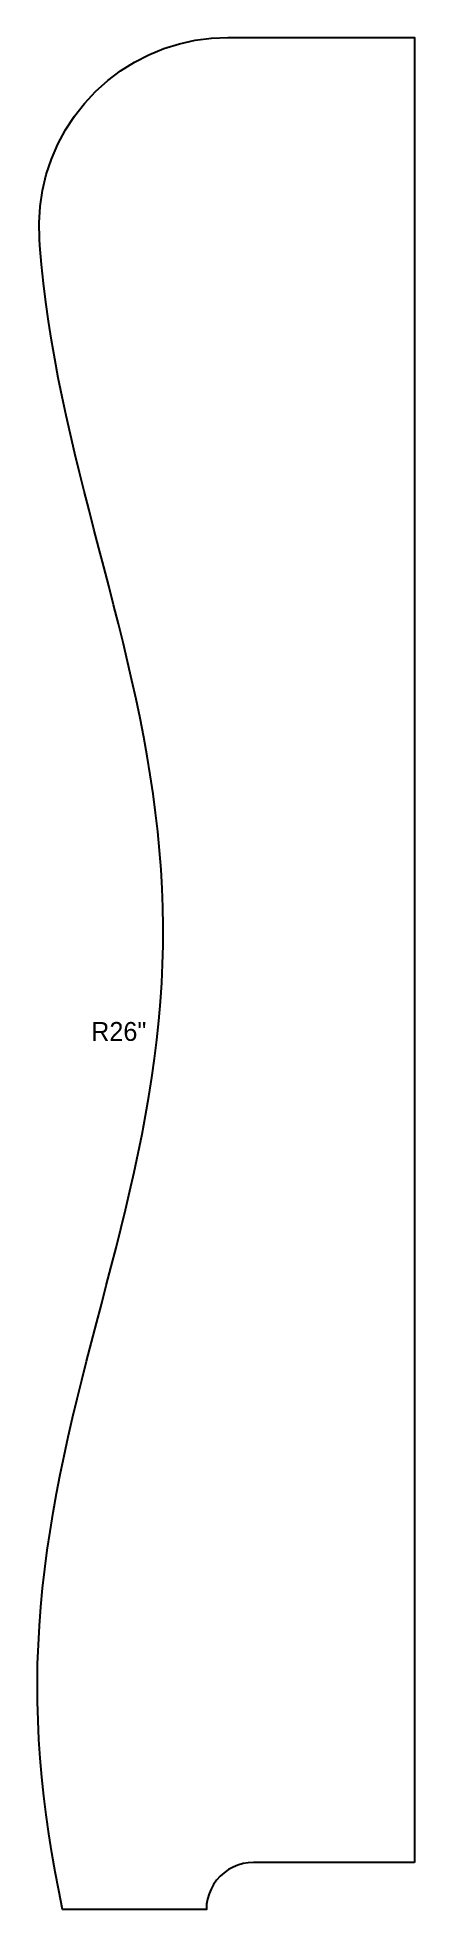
# Model space of a CAD drawing. Header units: inches. Extents: x 42 to 48, y -0.8 to 29.
import ezdxf
from ezdxf.enums import TextEntityAlignment as Align

# ---------------------------------------------------------------- set-up
doc = ezdxf.new("R2010")
doc.units = ezdxf.units.IN

msp = doc.modelspace()

# ---------------------------------------------------------------- linework, layer by layer
at = {"layer": 'OUTLINE'}
msp.add_lwpolyline([(48, 0), (45.438, 0), (45.438, 0), (45.354, -0.005), (45.271, -0.019), (45.19, -0.042), (45.112, -0.074), (45.038, -0.115), (44.97, -0.164), (44.907, -0.22), (44.851, -0.282), (44.802, -0.351), (44.762, -0.425), (44.73, -0.502), (44.706, -0.583), (44.692, -0.666), (44.688, -0.75), (44.062, -0.75), (42.401, -0.75), (42.34, -0.449), (42.283, -0.149), (42.231, 0.152), (42.183, 0.452), (42.14, 0.753), (42.103, 1.053), (42.071, 1.354), (42.045, 1.654), (42.024, 1.955), (42.01, 2.255), (42.002, 2.556), (42, 2.856), (42.004, 3.157), (42.015, 3.457), (42.031, 3.758), (42.054, 4.058), (42.082, 4.359), (42.116, 4.659), (42.156, 4.96), (42.201, 5.26), (42.25, 5.561), (42.305, 5.861), (42.363, 6.162), (42.426, 6.462), (42.492, 6.763), (42.561, 7.063), (42.633, 7.364), (42.707, 7.664), (42.783, 7.965), (42.861, 8.265), (42.939, 8.566), (43.018, 8.866), (43.096, 9.167), (43.174, 9.467), (43.251, 9.768), (43.326, 10.068), (43.4, 10.369), (43.47, 10.669), (43.538, 10.97), (43.603, 11.27), (43.664, 11.571), (43.72, 11.871), (43.773, 12.172), (43.82, 12.472), (43.863, 12.773), (43.9, 13.073), (43.931, 13.374), (43.957, 13.674), (43.977, 13.975), (43.991, 14.275), (43.998, 14.576), (44, 14.876), (43.995, 15.177), (43.984, 15.477), (43.967, 15.778), (43.944, 16.078), (43.916, 16.379), (43.881, 16.679), (43.841, 16.98), (43.796, 17.28), (43.746, 17.581), (43.692, 17.881), (43.633, 18.182), (43.57, 18.482), (43.504, 18.783), (43.434, 19.083), (43.362, 19.384), (43.288, 19.684), (43.211, 19.985), (43.134, 20.285), (43.056, 20.586), (42.977, 20.886), (42.899, 21.187), (42.821, 21.487), (42.744, 21.788), (42.669, 22.088), (42.596, 22.389), (42.525, 22.689), (42.457, 22.99), (42.393, 23.29), (42.332, 23.591), (42.276, 23.891), (42.224, 24.192), (42.177, 24.492), (42.135, 24.793), (42.098, 25.093), (42.067, 25.394), (42.041, 25.694), (42.034, 25.797), (42.028, 26.055), (42.044, 26.314), (42.082, 26.569), (42.142, 26.821), (42.223, 27.066), (42.326, 27.304), (42.448, 27.532), (42.589, 27.748), (42.749, 27.952), (42.926, 28.141), (43.118, 28.314), (43.324, 28.47), (43.543, 28.607), (43.773, 28.725), (44.013, 28.823), (44.26, 28.9), (44.512, 28.955), (44.769, 28.989), (45.027, 29), (48, 29)], close=True, dxfattribs=at)

# ---------------------------------------------------------------- texts
at = {"layer": 'LABELS'}
msp.add_text('R26"', height=0.3, dxfattribs=at).set_placement((43.294, 13.204), align=Align.MIDDLE_CENTER)

doc.saveas('drawing.dxf')
